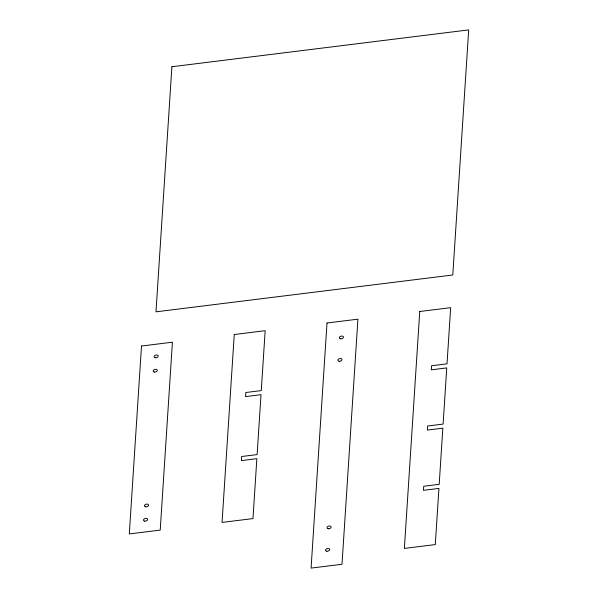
<?xml version="1.0" encoding="UTF-8"?>
<svg xmlns="http://www.w3.org/2000/svg" width="598" height="598" viewBox="0 0 598 598"><rect width="100%" height="100%" fill="white"/><g stroke="black" fill="none" stroke-linecap="round" stroke-linejoin="round"><path stroke-width="0.9" d="M141.502 346.033L129.303 533.932L160.219 530.097L172.418 342.198L141.502 346.033M171.903 66.737L155.988 311.82L452.791 274.99L468.697 29.9L171.903 66.737M234.252 334.521L222.052 522.428L252.969 518.586L256.856 458.673L241.398 460.595L241.667 456.513L257.125 454.592L261.012 394.68L245.554 396.601L245.815 392.512L261.274 390.599L265.168 330.687L234.252 334.521M327.001 323.01L311.087 568.1L342.004 564.265L357.918 319.175L327.001 323.01M419.751 311.506L404.368 548.418L435.284 544.584L438.932 488.417L423.474 490.338L423.735 486.249L439.194 484.335L442.841 428.168L427.383 430.082L427.652 426L443.111 424.079L446.751 367.912L431.293 369.833L431.562 365.752L447.02 363.831L450.668 307.664L419.751 311.506M155.308 357.739A2.108 1.331 -14.5 0 0 158.223 355.922A2.108 1.331 -14.5 0 0 154.949 355.459A2.108 1.331 -14.5 0 0 155.308 357.739M154.381 372.031A2.108 1.331 -14.5 0 0 157.296 370.222A2.108 1.331 -14.5 0 0 154.022 369.751A2.108 1.331 -14.5 0 0 154.381 372.031M144.701 521.127A2.108 1.331 -14.5 0 0 147.616 519.311A2.108 1.331 -14.5 0 0 144.342 518.847A2.108 1.331 -14.5 0 0 144.701 521.127M145.628 506.827A2.108 1.331 -14.5 0 0 148.543 505.018A2.108 1.331 -14.5 0 0 145.269 504.548A2.108 1.331 -14.5 0 0 145.628 506.827M340.621 338.804A2.108 1.331 -14.5 0 0 343.446 336.936A2.108 1.331 -14.5 0 0 340.12 336.562A2.108 1.331 -14.5 0 0 340.621 338.804M339.163 361.274A2.108 1.331 -14.5 0 0 341.989 359.398A2.108 1.331 -14.5 0 0 338.662 359.024A2.108 1.331 -14.5 0 0 339.163 361.274M328.287 528.752A2.108 1.331 -14.5 0 0 331.113 526.875A2.108 1.331 -14.5 0 0 327.786 526.502A2.108 1.331 -14.5 0 0 328.287 528.752M326.829 551.214A2.108 1.331 -14.5 0 0 329.655 549.338A2.108 1.331 -14.5 0 0 326.329 548.971A2.108 1.331 -14.5 0 0 326.829 551.214"/></g></svg>
